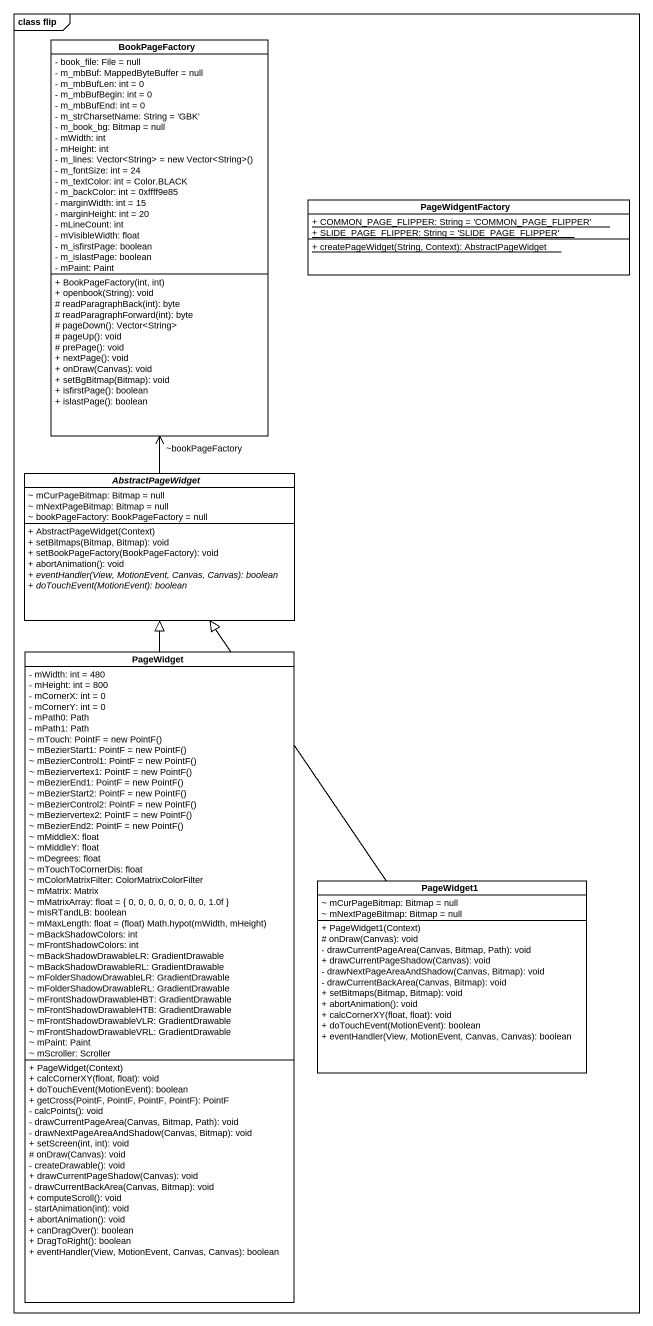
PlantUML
@startuml
mainframe class flip
hide circle
hide empty members
skinparam classAttributeIconSize 0
class BookPageFactory {
  - book_file: File = null
  - m_mbBuf: MappedByteBuffer = null
  - m_mbBufLen: int = 0
  - m_mbBufBegin: int = 0
  - m_mbBufEnd: int = 0
  - m_strCharsetName: String = 'GBK'
  - m_book_bg: Bitmap = null
  - mWidth: int
  - mHeight: int
  {field} - m_lines: Vector<String> = new Vector<String>()
  - m_fontSize: int = 24
  - m_textColor: int = Color.BLACK
  - m_backColor: int = 0xffff9e85
  - marginWidth: int = 15
  - marginHeight: int = 20
  - mLineCount: int
  - mVisibleWidth: float
  - m_isfirstPage: boolean
  - m_islastPage: boolean
  - mPaint: Paint
  + BookPageFactory(int, int)
  + openbook(String): void
  # readParagraphBack(int): byte
  # readParagraphForward(int): byte
  # pageDown(): Vector<String>
  # pageUp(): void
  # prePage(): void
  + nextPage(): void
  + onDraw(Canvas): void
  + setBgBitmap(Bitmap): void
  + isfirstPage(): boolean
  + islastPage(): boolean
}
class PageWidgentFactory {
  {static} + COMMON_PAGE_FLIPPER: String = 'COMMON_PAGE_FLIPPER'
  {static} + SLIDE_PAGE_FLIPPER: String = 'SLIDE_PAGE_FLIPPER'
  {static} + createPageWidget(String, Context): AbstractPageWidget
}
abstract class AbstractPageWidget {
  ~ mCurPageBitmap: Bitmap = null
  ~ mNextPageBitmap: Bitmap = null
  ~ bookPageFactory: BookPageFactory = null
  + AbstractPageWidget(Context)
  + setBitmaps(Bitmap, Bitmap): void
  + setBookPageFactory(BookPageFactory): void
  + abortAnimation(): void
  {abstract} + eventHandler(View, MotionEvent, Canvas, Canvas): boolean
  {abstract} + doTouchEvent(MotionEvent): boolean
}
class PageWidget {
  - mWidth: int = 480
  - mHeight: int = 800
  - mCornerX: int = 0
  - mCornerY: int = 0
  - mPath0: Path
  - mPath1: Path
  {field} ~ mTouch: PointF = new PointF()
  {field} ~ mBezierStart1: PointF = new PointF()
  {field} ~ mBezierControl1: PointF = new PointF()
  {field} ~ mBeziervertex1: PointF = new PointF()
  {field} ~ mBezierEnd1: PointF = new PointF()
  {field} ~ mBezierStart2: PointF = new PointF()
  {field} ~ mBezierControl2: PointF = new PointF()
  {field} ~ mBeziervertex2: PointF = new PointF()
  {field} ~ mBezierEnd2: PointF = new PointF()
  ~ mMiddleX: float
  ~ mMiddleY: float
  ~ mDegrees: float
  ~ mTouchToCornerDis: float
  ~ mColorMatrixFilter: ColorMatrixColorFilter
  ~ mMatrix: Matrix
  ~ mMatrixArray: float = { 0, 0, 0, 0, 0, 0, 0, 0, 1.0f }
  ~ mIsRTandLB: boolean
  {field} ~ mMaxLength: float = (float) Math.hypot(mWidth, mHeight)
  ~ mBackShadowColors: int
  ~ mFrontShadowColors: int
  ~ mBackShadowDrawableLR: GradientDrawable
  ~ mBackShadowDrawableRL: GradientDrawable
  ~ mFolderShadowDrawableLR: GradientDrawable
  ~ mFolderShadowDrawableRL: GradientDrawable
  ~ mFrontShadowDrawableHBT: GradientDrawable
  ~ mFrontShadowDrawableHTB: GradientDrawable
  ~ mFrontShadowDrawableVLR: GradientDrawable
  ~ mFrontShadowDrawableVRL: GradientDrawable
  ~ mPaint: Paint
  ~ mScroller: Scroller
  + PageWidget(Context)
  + calcCornerXY(float, float): void
  + doTouchEvent(MotionEvent): boolean
  + getCross(PointF, PointF, PointF, PointF): PointF
  - calcPoints(): void
  - drawCurrentPageArea(Canvas, Bitmap, Path): void
  - drawNextPageAreaAndShadow(Canvas, Bitmap): void
  + setScreen(int, int): void
  # onDraw(Canvas): void
  - createDrawable(): void
  + drawCurrentPageShadow(Canvas): void
  - drawCurrentBackArea(Canvas, Bitmap): void
  + computeScroll(): void
  - startAnimation(int): void
  + abortAnimation(): void
  + canDragOver(): boolean
  + DragToRight(): boolean
  + eventHandler(View, MotionEvent, Canvas, Canvas): boolean
}
class PageWidget1 {
  ~ mCurPageBitmap: Bitmap = null
  ~ mNextPageBitmap: Bitmap = null
  + PageWidget1(Context)
  # onDraw(Canvas): void
  - drawCurrentPageArea(Canvas, Bitmap, Path): void
  + drawCurrentPageShadow(Canvas): void
  - drawNextPageAreaAndShadow(Canvas, Bitmap): void
  - drawCurrentBackArea(Canvas, Bitmap): void
  + setBitmaps(Bitmap, Bitmap): void
  + abortAnimation(): void
  + calcCornerXY(float, float): void
  + doTouchEvent(MotionEvent): boolean
  + eventHandler(View, MotionEvent, Canvas, Canvas): boolean
}
AbstractPageWidget -up-> "~bookPageFactory" BookPageFactory
PageWidget -up-|> AbstractPageWidget
PageWidget1 -up-|> AbstractPageWidget
@enduml
